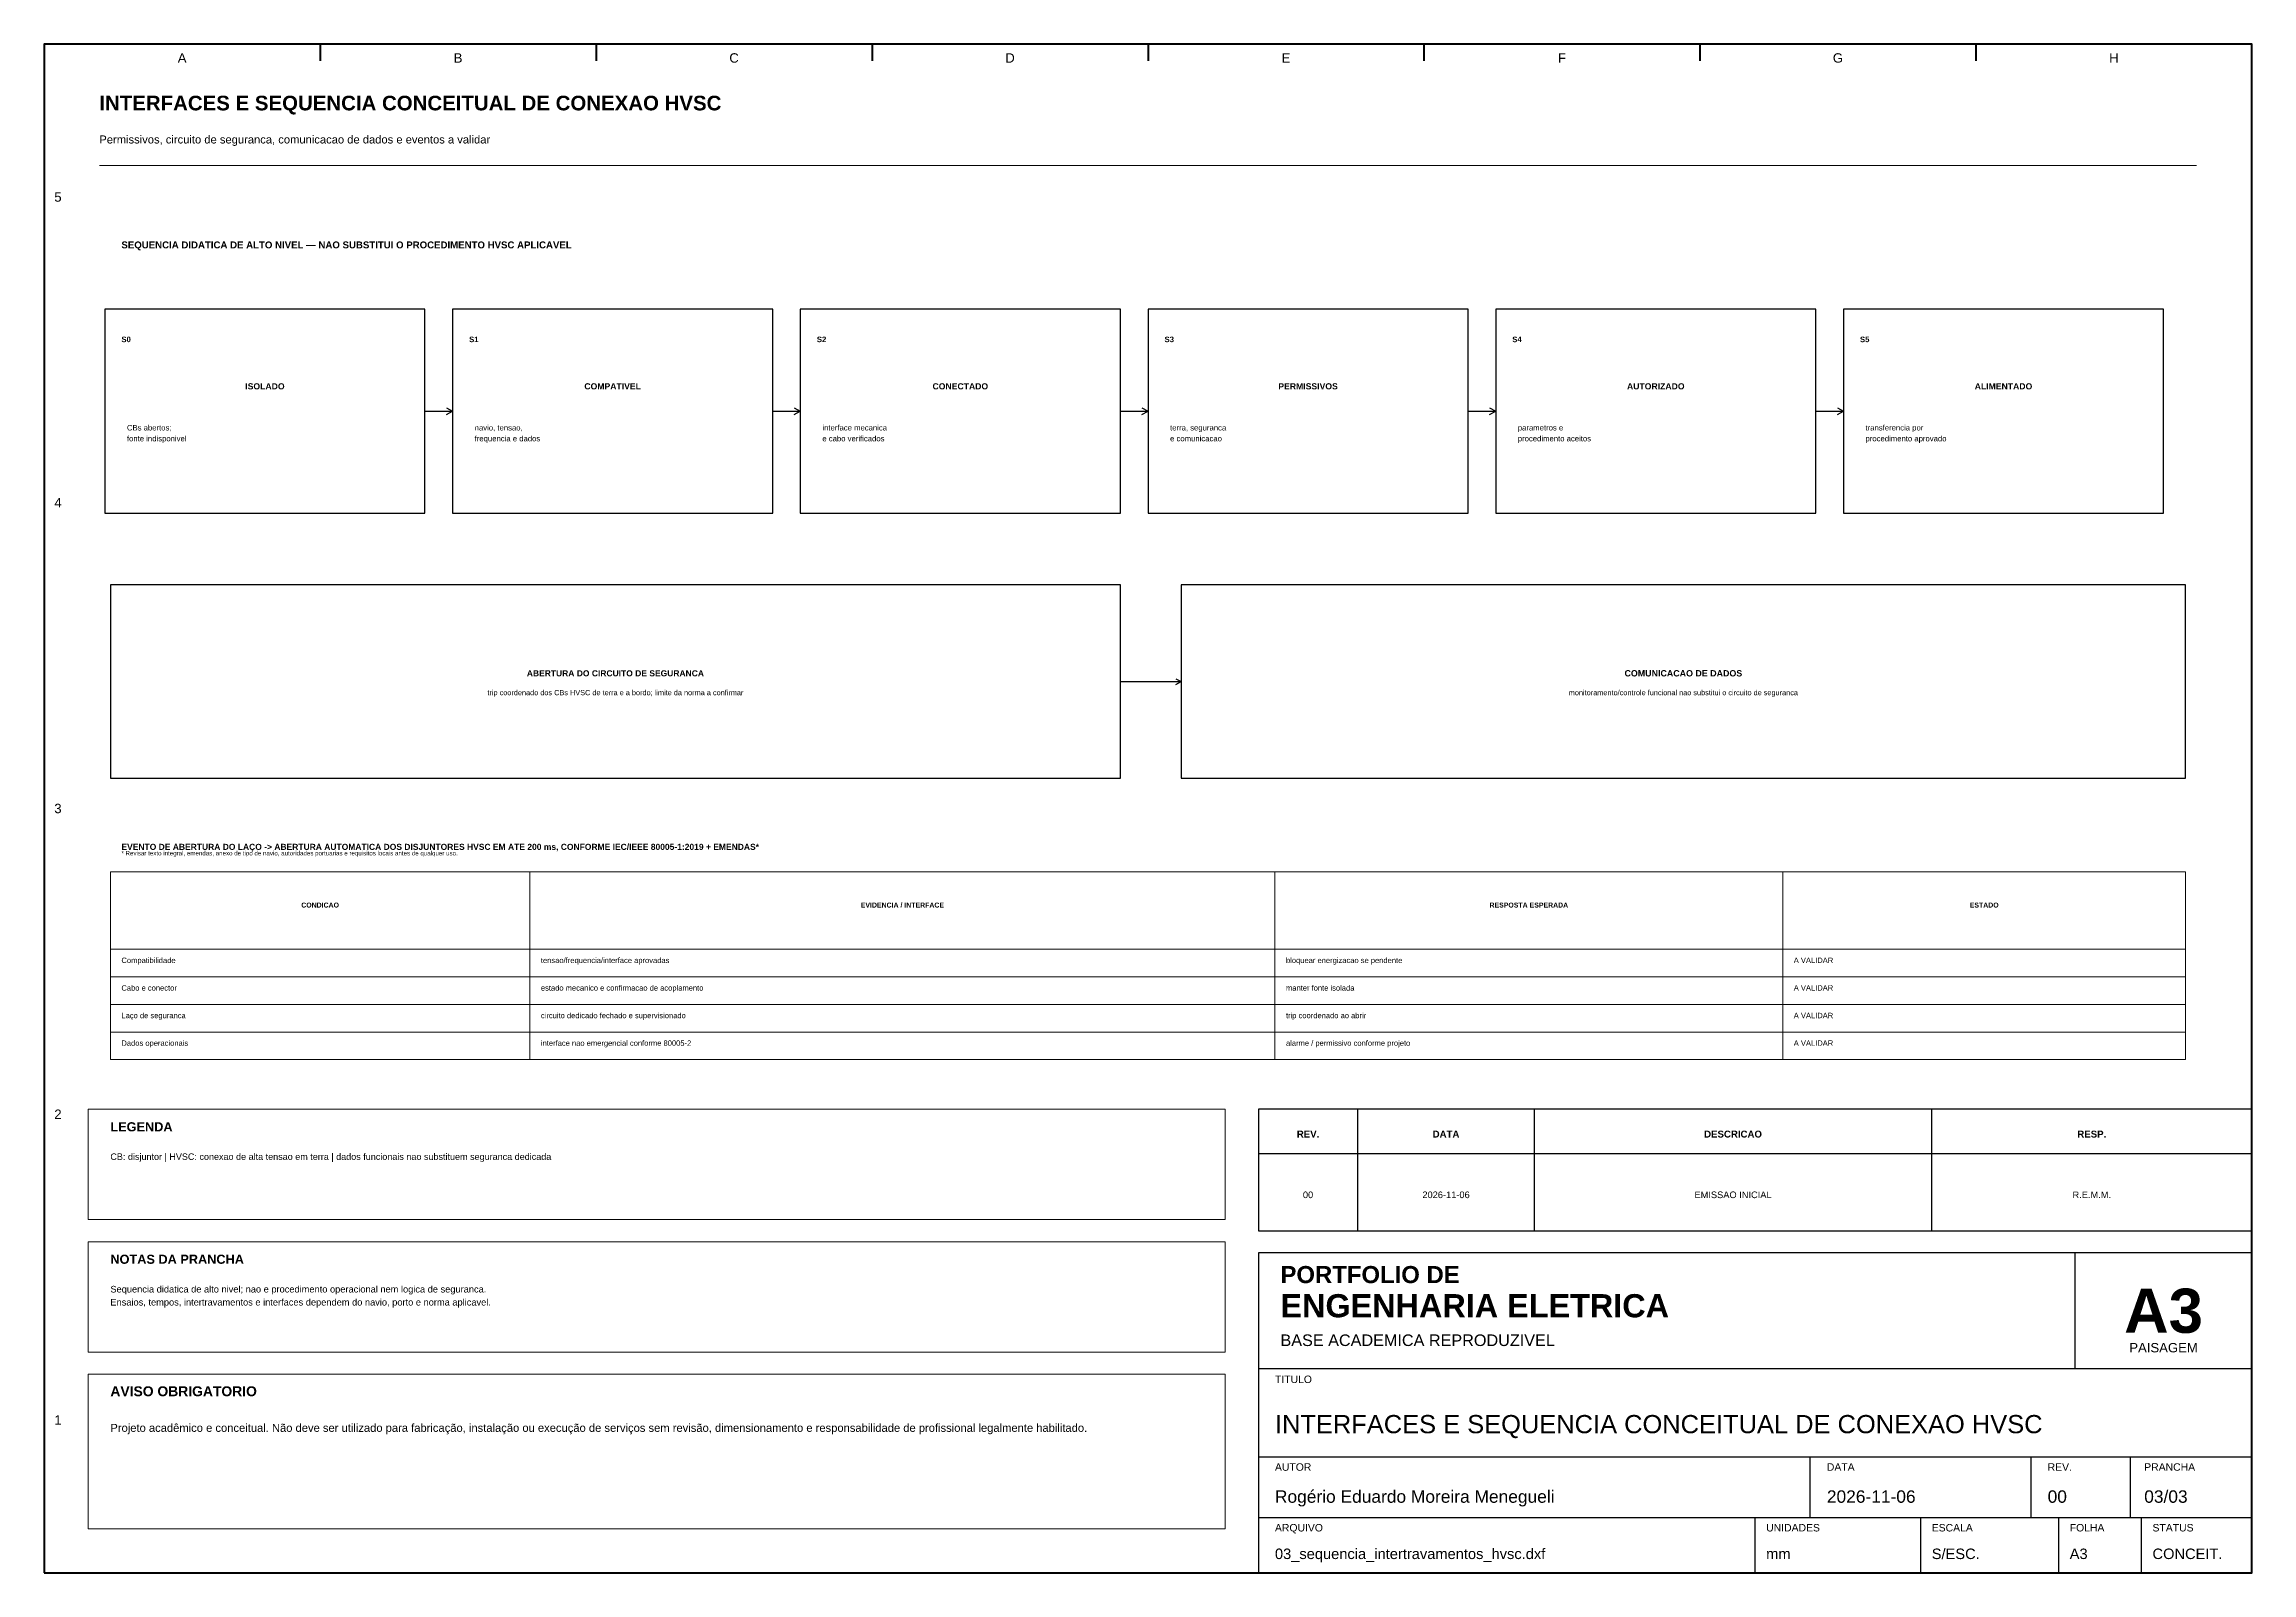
# Model space of a CAD drawing. Header units: millimetres. Extents: x 10 to 410, y 10 to 287.
import ezdxf
from ezdxf.enums import TextEntityAlignment as Align

# ---------------------------------------------------------------- set-up
doc = ezdxf.new("R2010")
doc.units = ezdxf.units.MM
for name, color, linetype, lineweight in [('00_MOLDURA', 7, 'CONTINUOUS', 50), ('01_CARIMBO', 7, 'CONTINUOUS', 25), ('02_TEXTO', 7, 'CONTINUOUS', 18), ('03_COTAS', 4, 'CONTINUOUS', 18), ('05_POTENCIA', 1, 'CONTINUOUS', 50), ('06_COMANDO', 3, 'CONTINUOUS', 25), ('07_INSTRUMENTACAO', 6, 'CONTINUOUS', 25), ('12_LEGENDA', 7, 'CONTINUOUS', 18), ('13_NOTAS', 7, 'CONTINUOUS', 18)]:
    doc.layers.add(name, color=color, linetype=linetype, lineweight=lineweight)
doc.styles.add('PORTFOLIO_TEXTO', font='arial.ttf')
doc.styles.add('PORTFOLIO_TITULO', font='arialbd.ttf', dxfattribs={"width": 0.92})

# ---------------------------------------------------------------- blocks, each defined once
blk = doc.blocks.new('CARIMBO_A3')
at = {"layer": '01_CARIMBO'}
for p, q in [((148, 37), (148, 58)), ((0, 37), (180, 37)), ((0, 21), (180, 21)), ((100, 10), (100, 21)), ((140, 10), (140, 21)), ((158, 10), (158, 21)), ((0, 10), (180, 10)), ((90, 0), (90, 10)), ((120, 0), (120, 10)), ((145, 0), (145, 10)), ((160, 0), (160, 10))]:
    blk.add_line(p, q, dxfattribs=at)
blk.add_lwpolyline([(0, 0), (180, 0), (180, 58), (0, 58)], close=True, dxfattribs=at)
at = {"layer": '01_CARIMBO', "style": 'PORTFOLIO_TEXTO'}
for s, p in [('TITULO', (3, 34.4)), ('AUTOR', (3, 18.5)), ('DATA', (103, 18.5)), ('REV.', (143, 18.5)), ('PRANCHA', (160.5, 18.5)), ('ARQUIVO', (3, 7.5)), ('UNIDADES', (92, 7.5)), ('ESCALA', (122, 7.5)), ('FOLHA', (147, 7.5)), ('STATUS', (162, 7.5))]:
    blk.add_text(s, height=1.35, dxfattribs=at).set_placement(p)
at = {"layer": '02_TEXTO'}
for s, height, style, p in [('PORTFOLIO DE', 3.1, 'PORTFOLIO_TITULO', (4, 52.5)), ('ENGENHARIA ELETRICA', 4.2, 'PORTFOLIO_TITULO', (4, 46.3)), ('BASE ACADEMICA REPRODUZIVEL', 2.1, 'PORTFOLIO_TEXTO', (4, 41.1))]:
    blk.add_text(s, height=height, dxfattribs=dict(at, style=style)).set_placement(p)
for s, height, style, p in [('A3', 8, 'PORTFOLIO_TITULO', (164, 47.5)), ('PAISAGEM', 1.7, 'PORTFOLIO_TEXTO', (164, 40.8))]:
    blk.add_text(s, height=height, dxfattribs=dict(at, style=style)).set_placement(p, align=Align.MIDDLE_CENTER)
at = {"layer": '02_TEXTO', "style": 'PORTFOLIO_TEXTO'}
for tag, p, height in [('TITULO', (3, 25.3), 3.3), ('AUTOR', (3, 12.7), 2.25), ('DATA', (103, 12.7), 2.25), ('REVISAO', (143, 12.7), 2.25), ('PRANCHA', (160.5, 12.7), 2.25), ('ARQUIVO', (3, 2.5), 1.9), ('UNIDADES', (92, 2.5), 1.9), ('ESCALA', (122, 2.5), 1.9), ('FOLHA', (147, 2.5), 1.9), ('STATUS', (162, 2.5), 1.9)]:
    blk.add_attdef(tag, p, '', height=height, dxfattribs=at)

msp = doc.modelspace()

# ---------------------------------------------------------------- linework, layer by layer
at = {"layer": '00_MOLDURA'}
for p, q in [((60, 287), (60, 284)), ((110, 287), (110, 284)), ((160, 287), (160, 284)), ((210, 287), (210, 284)), ((260, 287), (260, 284)), ((310, 287), (310, 284)), ((360, 287), (360, 284))]:
    msp.add_line(p, q, dxfattribs=at)
msp.add_lwpolyline([(10, 10), (410, 10), (410, 287), (10, 287)], close=True, dxfattribs=at)
at = {"layer": '01_CARIMBO'}
for p, q in [((248, 72), (248, 94)), ((280, 72), (280, 94)), ((352, 72), (352, 94)), ((230, 86), (410, 86))]:
    msp.add_line(p, q, dxfattribs=at)
msp.add_lwpolyline([(230, 72), (410, 72), (410, 94), (230, 94)], close=True, dxfattribs=at)
at = {"layer": '02_TEXTO'}
for points in [[(22, 118), (98, 118), (98, 123), (22, 123)], [(98, 118), (233, 118), (233, 123), (98, 123)], [(233, 118), (325, 118), (325, 123), (233, 123)], [(325, 118), (398, 118), (398, 123), (325, 123)], [(22, 113), (98, 113), (98, 118), (22, 118)], [(98, 113), (233, 113), (233, 118), (98, 118)], [(233, 113), (325, 113), (325, 118), (233, 118)], [(325, 113), (398, 113), (398, 118), (325, 118)], [(22, 108), (98, 108), (98, 113), (22, 113)], [(98, 108), (233, 108), (233, 113), (98, 113)], [(233, 108), (325, 108), (325, 113), (233, 113)], [(325, 108), (398, 108), (398, 113), (325, 113)], [(22, 103), (98, 103), (98, 108), (22, 108)], [(98, 103), (233, 103), (233, 108), (98, 108)], [(233, 103), (325, 103), (325, 108), (233, 108)], [(325, 103), (398, 103), (398, 108), (325, 108)]]:
    msp.add_lwpolyline(points, close=True, dxfattribs=at)
at = {"layer": '03_COTAS'}
msp.add_line((20, 265), (400, 265), dxfattribs=at)
at = {"layer": '06_COMANDO'}
for p, q in [((79, 220.5), (84, 220.5)), ((82.9, 221.105), (84, 220.5)), ((82.9, 219.895), (84, 220.5)), ((142, 220.5), (147, 220.5)), ((145.9, 221.105), (147, 220.5)), ((145.9, 219.895), (147, 220.5)), ((205, 220.5), (210, 220.5)), ((208.9, 221.105), (210, 220.5)), ((208.9, 219.895), (210, 220.5)), ((268, 220.5), (273, 220.5)), ((271.9, 221.105), (273, 220.5)), ((271.9, 219.895), (273, 220.5)), ((331, 220.5), (336, 220.5)), ((334.9, 221.105), (336, 220.5)), ((334.9, 219.895), (336, 220.5))]:
    msp.add_line(p, q, dxfattribs=at)
for points in [[(21, 202), (79, 202), (79, 239), (21, 239)], [(84, 202), (142, 202), (142, 239), (84, 239)], [(147, 202), (205, 202), (205, 239), (147, 239)], [(210, 202), (268, 202), (268, 239), (210, 239)], [(273, 202), (331, 202), (331, 239), (273, 239)], [(336, 202), (394, 202), (394, 239), (336, 239)], [(22, 154), (205, 154), (205, 189), (22, 189)]]:
    msp.add_lwpolyline(points, close=True, dxfattribs=at)
at = {"layer": '07_INSTRUMENTACAO'}
for p in [(215.05, 172.023), (205, 171.5), (215.05, 170.977)]:
    msp.add_line(p, (216, 171.5), dxfattribs=at)
msp.add_lwpolyline([(216, 154), (398, 154), (398, 189), (216, 189)], close=True, dxfattribs=at)
at = {"layer": '12_LEGENDA'}
for points in [[(22, 123), (98, 123), (98, 137), (22, 137)], [(98, 123), (233, 123), (233, 137), (98, 137)], [(233, 123), (325, 123), (325, 137), (233, 137)], [(325, 123), (398, 123), (398, 137), (325, 137)], [(18, 74), (224, 74), (224, 94), (18, 94)]]:
    msp.add_lwpolyline(points, close=True, dxfattribs=at)
at = {"layer": '13_NOTAS'}
for points in [[(18, 50), (224, 50), (224, 70), (18, 70)], [(18, 18), (224, 18), (224, 46), (18, 46)]]:
    msp.add_lwpolyline(points, close=True, dxfattribs=at)

# ---------------------------------------------------------------- block references
at = {"layer": '01_CARIMBO'}
msp.add_blockref('CARIMBO_A3', (230, 10), dxfattribs=at).add_auto_attribs({'TITULO': 'INTERFACES E SEQUENCIA CONCEITUAL DE CONEXAO HVSC', 'AUTOR': 'Rogério Eduardo Moreira Menegueli', 'DATA': '2026-11-06', 'REVISAO': '00', 'PRANCHA': '03/03', 'ARQUIVO': '03_sequencia_intertravamentos_hvsc.dxf', 'UNIDADES': 'mm', 'ESCALA': 'S/ESC.', 'FOLHA': 'A3', 'STATUS': 'CONCEIT.'})

# ---------------------------------------------------------------- texts
at = {"layer": '00_MOLDURA', "style": 'PORTFOLIO_TEXTO'}
for s, p in [('A', (35, 284.5)), ('B', (85, 284.5)), ('C', (135, 284.5)), ('D', (185, 284.5)), ('E', (235, 284.5)), ('F', (285, 284.5)), ('G', (335, 284.5)), ('H', (385, 284.5)), ('5', (12.5, 259.3)), ('4', (12.5, 203.9)), ('3', (12.5, 148.5)), ('2', (12.5, 93.1)), ('1', (12.5, 37.7))]:
    msp.add_text(s, height=1.7, dxfattribs=at).set_placement(p, align=Align.MIDDLE_CENTER)
at = {"layer": '01_CARIMBO', "style": 'PORTFOLIO_TITULO'}
for s, p in [('REV.', (239, 89.5)), ('DATA', (264, 89.5)), ('DESCRICAO', (316, 89.5)), ('RESP.', (381, 89.5))]:
    msp.add_text(s, height=1.25, dxfattribs=at).set_placement(p, align=Align.MIDDLE_CENTER)
at = {"layer": '02_TEXTO'}
for s, height, style, p in [('INTERFACES E SEQUENCIA CONCEITUAL DE CONEXAO HVSC', 2.65, 'PORTFOLIO_TITULO', (20, 275)), ('Permissivos, circuito de seguranca, comunicacao de dados e eventos a validar', 1.45, 'PORTFOLIO_TEXTO', (20, 269)), ('Compatibilidade', 0.98, 'PORTFOLIO_TEXTO', (24, 120.5)), ('tensao/frequencia/interface aprovadas', 0.98, 'PORTFOLIO_TEXTO', (100, 120.5)), ('bloquear energizacao se pendente', 0.98, 'PORTFOLIO_TEXTO', (235, 120.5)), ('A VALIDAR', 0.98, 'PORTFOLIO_TEXTO', (327, 120.5)), ('Cabo e conector', 0.98, 'PORTFOLIO_TEXTO', (24, 115.5)), ('estado mecanico e confirmacao de acoplamento', 0.98, 'PORTFOLIO_TEXTO', (100, 115.5)), ('manter fonte isolada', 0.98, 'PORTFOLIO_TEXTO', (235, 115.5)), ('A VALIDAR', 0.98, 'PORTFOLIO_TEXTO', (327, 115.5)), ('Laço de seguranca', 0.98, 'PORTFOLIO_TEXTO', (24, 110.5)), ('circuito dedicado fechado e supervisionado', 0.98, 'PORTFOLIO_TEXTO', (100, 110.5)), ('trip coordenado ao abrir', 0.98, 'PORTFOLIO_TEXTO', (235, 110.5)), ('A VALIDAR', 0.98, 'PORTFOLIO_TEXTO', (327, 110.5)), ('Dados operacionais', 0.98, 'PORTFOLIO_TEXTO', (24, 105.5)), ('interface nao emergencial conforme 80005-2', 0.98, 'PORTFOLIO_TEXTO', (100, 105.5)), ('alarme / permissivo conforme projeto', 0.98, 'PORTFOLIO_TEXTO', (235, 105.5)), ('A VALIDAR', 0.98, 'PORTFOLIO_TEXTO', (327, 105.5))]:
    msp.add_text(s, height=height, dxfattribs=dict(at, style=style)).set_placement(p)
for s, height, style, p in [('ISOLADO', 1.12, 'PORTFOLIO_TITULO', (50, 225)), ('COMPATIVEL', 1.12, 'PORTFOLIO_TITULO', (113, 225)), ('CONECTADO', 1.12, 'PORTFOLIO_TITULO', (176, 225)), ('PERMISSIVOS', 1.12, 'PORTFOLIO_TITULO', (239, 225)), ('AUTORIZADO', 1.12, 'PORTFOLIO_TITULO', (302, 225)), ('ALIMENTADO', 1.12, 'PORTFOLIO_TITULO', (365, 225)), ('trip coordenado dos CBs HVSC de terra e a bordo; limite da norma a confirmar', 0.95, 'PORTFOLIO_TEXTO', (113.5, 169.5)), ('monitoramento/controle funcional nao substitui o circuito de seguranca', 0.95, 'PORTFOLIO_TEXTO', (307, 169.5)), ('00', 1.2, 'PORTFOLIO_TEXTO', (239, 78.5)), ('2026-11-06', 1.2, 'PORTFOLIO_TEXTO', (264, 78.5)), ('EMISSAO INICIAL', 1.2, 'PORTFOLIO_TEXTO', (316, 78.5)), ('R.E.M.M.', 1.2, 'PORTFOLIO_TEXTO', (381, 78.5))]:
    msp.add_text(s, height=height, dxfattribs=dict(at, style=style)).set_placement(p, align=Align.MIDDLE_CENTER)
at = {"layer": '02_TEXTO', "char_height": 1, "width": 50, "attachment_point": 1, "line_spacing_factor": 1.18, "style": 'PORTFOLIO_TEXTO'}
for s, insert in [('CBs abertos;\\Pfonte indisponivel', (25, 218)), ('navio, tensao,\\Pfrequencia e dados', (88, 218)), ('interface mecanica\\Pe cabo verificados', (151, 218)), ('terra, seguranca\\Pe comunicacao', (214, 218)), ('parametros e\\Pprocedimento aceitos', (277, 218)), ('transferencia por\\Pprocedimento aprovado', (340, 218))]:
    msp.add_mtext(s, dxfattribs=dict(at, insert=insert))
at = {"layer": '05_POTENCIA', "style": 'PORTFOLIO_TITULO'}
msp.add_text('EVENTO DE ABERTURA DO LAÇO -> ABERTURA AUTOMATICA DOS DISJUNTORES HVSC EM ATE 200 ms, CONFORME IEC/IEEE 80005-1:2019 + EMENDAS*', height=1.1, dxfattribs=at).set_placement((24, 141))
at = {"layer": '06_COMANDO', "style": 'PORTFOLIO_TITULO'}
for s, p in [('S0', (24, 233)), ('S1', (87, 233)), ('S2', (150, 233)), ('S3', (213, 233)), ('S4', (276, 233)), ('S5', (339, 233))]:
    msp.add_text(s, height=1, dxfattribs=at).set_placement(p)
msp.add_text('ABERTURA DO CIRCUITO DE SEGURANCA', height=1.1, dxfattribs=at).set_placement((113.5, 173), align=Align.MIDDLE_CENTER)
at = {"layer": '07_INSTRUMENTACAO', "style": 'PORTFOLIO_TITULO'}
msp.add_text('COMUNICACAO DE DADOS', height=1.15, dxfattribs=at).set_placement((307, 173), align=Align.MIDDLE_CENTER)
at = {"layer": '12_LEGENDA', "style": 'PORTFOLIO_TITULO'}
for s, p in [('CONDICAO', (60, 131)), ('EVIDENCIA / INTERFACE', (165.5, 131)), ('RESPOSTA ESPERADA', (279, 131)), ('ESTADO', (361.5, 131))]:
    msp.add_text(s, height=0.9, dxfattribs=at).set_placement(p, align=Align.MIDDLE_CENTER)
msp.add_text('LEGENDA', height=1.65, dxfattribs=at).set_placement((22, 90))
at = {"layer": '12_LEGENDA', "insert": (22, 86), "char_height": 1.17, "width": 198, "attachment_point": 1, "line_spacing_factor": 1.18, "style": 'PORTFOLIO_TEXTO'}
msp.add_mtext('CB: disjuntor | HVSC: conexao de alta tensao em terra | dados funcionais nao substituem seguranca dedicada', dxfattribs=at)
at = {"layer": '13_NOTAS'}
for s, height, style, p in [('SEQUENCIA DIDATICA DE ALTO NIVEL — NAO SUBSTITUI O PROCEDIMENTO HVSC APLICAVEL', 1.25, 'PORTFOLIO_TITULO', (24, 250)), ('* Revisar texto integral, emendas, anexo de tipo de navio, autoridades portuarias e requisitos locais antes de qualquer uso.', 0.8, 'PORTFOLIO_TEXTO', (24, 140)), ('NOTAS DA PRANCHA', 1.65, 'PORTFOLIO_TITULO', (22, 66)), ('AVISO OBRIGATORIO', 1.8, 'PORTFOLIO_TITULO', (22, 42))]:
    msp.add_text(s, height=height, dxfattribs=dict(at, style=style)).set_placement(p)
at = {"layer": '13_NOTAS', "width": 198, "attachment_point": 1, "line_spacing_factor": 1.18, "style": 'PORTFOLIO_TEXTO'}
for s, insert, char_height in [('Sequencia didatica de alto nivel; nao e procedimento operacional nem logica de seguranca.\\PEnsaios, tempos, intertravamentos e interfaces dependem do navio, porto e norma aplicavel.', (22, 62), 1.2), ('Projeto acadêmico e conceitual. Não deve ser utilizado para fabricação, instalação ou execução de serviços sem revisão, dimensionamento e responsabilidade de profissional legalmente habilitado.', (22, 37), 1.45)]:
    msp.add_mtext(s, dxfattribs=dict(at, insert=insert, char_height=char_height))

doc.saveas('drawing.dxf')
